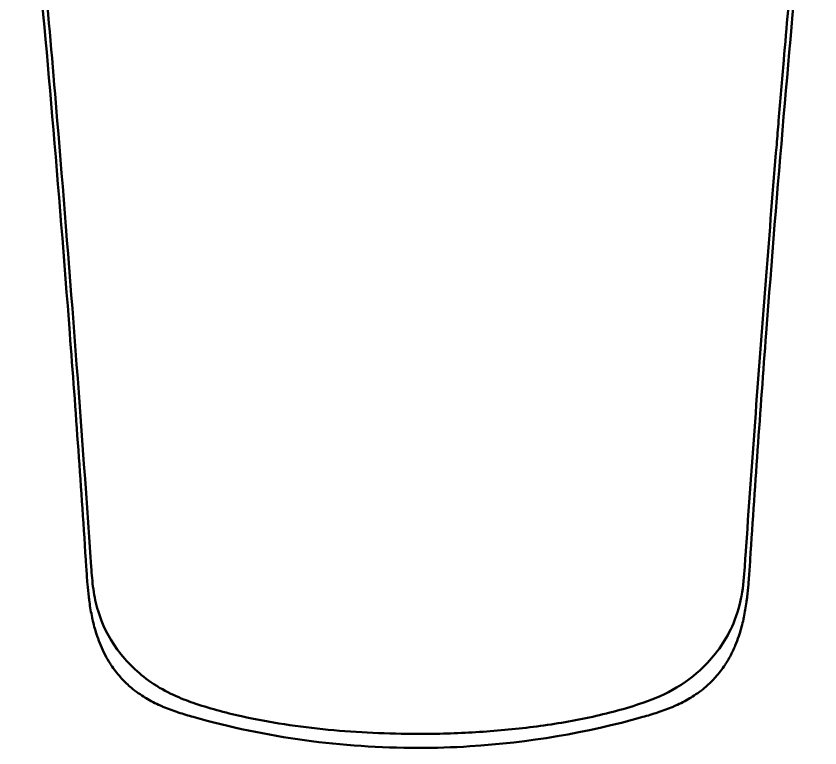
# Model space of a CAD drawing. Header units: feet. Extents: x -496 to 721, y -497 to 166.
# Drawn here: x -224.651 to -223.066, y -404.971 to -403.528 of the extents above; entities that cross this region are included whole.
import ezdxf

# ---------------------------------------------------------------- set-up
doc = ezdxf.new("R2010")
doc.units = ezdxf.units.FT
doc.header["$MEASUREMENT"] = 0
doc.layers.add('Visible (ANSI)', color=7, linetype='Continuous', lineweight=50)

# ---------------------------------------------------------------- blocks, each defined once
blk = doc.blocks.new('DS-SA11FRN')
at = {"layer": 'Visible (ANSI)'}
blk.add_ellipse((-0.2579, -4.0008), major_axis=(-0.2974, -0.4179), ratio=0.607803, start_param=5.922775, end_param=6.042663, dxfattribs=at)
for points in [[(-0.7213, -3.2847), (-0.7448, -3.0115), (-0.769, -2.7614), (-0.7928, -2.5342)], [(0.7213, -3.2847), (0.7448, -3.0115), (0.769, -2.7614), (0.7928, -2.5342)]]:
    blk.add_open_spline(points, degree=3, dxfattribs=at)
for points, knots in [([(-0.6444, -4.1731), (-0.6661, -3.8605), (-0.7043, -3.3632), (-0.7432, -2.9232), (-0.7591, -2.7527)], [0, 0, 0, 0, 0.590465, 0.9999941, 0.9999941, 0.9999941, 0.9999941]), ([(0.6444, -4.1731), (0.6449, -4.1656), (0.6455, -4.1581), (0.646, -4.1506), (0.6525, -4.0568), (0.6592, -3.9632), (0.6661, -3.8697), (0.6728, -3.7796), (0.6796, -3.6896), (0.6867, -3.5997), (0.6934, -3.5132), (0.7004, -3.4269), (0.7075, -3.3407), (0.7088, -3.3249), (0.7101, -3.309), (0.7114, -3.2932), (0.7148, -3.2533), (0.7181, -3.2134), (0.7215, -3.1736), (0.7271, -3.1082), (0.7328, -3.0429), (0.7386, -2.9778), (0.7453, -2.9026), (0.7521, -2.8277), (0.7591, -2.7527)], [0.0000005, 0.0000005, 0.0000005, 0.0000005, 0.0156906, 0.0156906, 0.0156906, 0.2119355, 0.2119355, 0.2119355, 0.4012207, 0.4012207, 0.4012207, 0.5834181, 0.5834181, 0.5834181, 0.6169323, 0.6169323, 0.6169323, 0.70136, 0.70136, 0.70136, 0.8399765, 0.8399765, 0.8399765, 0.9999947, 0.9999947, 0.9999947, 0.9999947]), ([(-0.6543, -4.1734), (-0.6643, -4.0196), (-0.6751, -3.8655), (-0.6868, -3.712), (-0.6976, -3.5697), (-0.7091, -3.4268), (-0.7213, -3.2847)], [-2.258527, -2.258527, -2.258527, -2.258527, -1.086648, -1.086648, -1.086648, 0, 0, 0, 0]), ([(0.6543, -4.1735), (0.6643, -4.0197), (0.6751, -3.8656), (0.6868, -3.712), (0.6976, -3.5698), (0.7091, -3.4272), (0.7213, -3.2853), (0.7213, -3.2851), (0.7213, -3.2849), (0.7213, -3.2847)], [0, 0, 0, 0, 1.174528, 1.174528, 1.174528, 2.262321, 2.262321, 2.262321, 2.263771, 2.263771, 2.263771, 2.263771]), ([(-0.6493, -4.2323), (-0.6503, -4.2239), (-0.6511, -4.2155), (-0.6518, -4.2072), (-0.6523, -4.2014), (-0.6528, -4.1957), (-0.6531, -4.1901), (-0.6535, -4.1845), (-0.6539, -4.1789), (-0.6543, -4.1734)], [0.0000008, 0.0000008, 0.0000008, 0.0000008, 0.4203928, 0.4203928, 0.4203928, 0.709948, 0.709948, 0.709948, 0.9999177, 0.9999177, 0.9999177, 0.9999177]), ([(-0.4436, -4.441), (-0.4667, -4.433), (-0.4962, -4.4215), (-0.5518, -4.3828), (-0.5747, -4.361), (-0.6105, -4.3118), (-0.6228, -4.2868), (-0.6353, -4.2458), (-0.6382, -4.232), (-0.6424, -4.2021), (-0.6434, -4.1879), (-0.6444, -4.1731)], [0, 0, 0, 0, 0.1958708, 0.1958708, 0.3558853, 0.3558853, 0.5079657, 0.5079657, 0.5865016, 0.5865016, 0.6665387, 0.6665387, 0.6665387, 0.6665387]), ([(0.6444, -4.1731), (0.6431, -4.1916), (0.6419, -4.2103), (0.6353, -4.2456), (0.6307, -4.2641), (0.6088, -4.316), (0.5897, -4.3434), (0.5532, -4.3803), (0.5347, -4.3963), (0.4888, -4.4236), (0.4675, -4.4327), (0.4436, -4.441)], [0.0000005, 0.0000005, 0.0000005, 0.0000005, 0.1417697, 0.1417697, 0.2482906, 0.2482906, 0.4121093, 0.4121093, 0.508445, 0.508445, 0.5905676, 0.5905676, 0.5905676, 0.5905676]), ([(0.6493, -4.2323), (0.6503, -4.2239), (0.6511, -4.2155), (0.6518, -4.2072), (0.6523, -4.2015), (0.6527, -4.1958), (0.6531, -4.1901), (0.6535, -4.1846), (0.6539, -4.179), (0.6543, -4.1735)], [0.0000015, 0.0000015, 0.0000015, 0.0000015, 0.4282052, 0.4282052, 0.4282052, 0.7176022, 0.7176022, 0.7176022, 1, 1, 1, 1]), ([(-0.6258, -4.3281), (-0.6283, -4.3221), (-0.6306, -4.316), (-0.6327, -4.3097), (-0.6332, -4.3083), (-0.6337, -4.3069), (-0.6341, -4.3055), (-0.6372, -4.296), (-0.6398, -4.2862), (-0.642, -4.2763), (-0.6422, -4.2752), (-0.6425, -4.2741), (-0.6427, -4.273), (-0.6449, -4.2627), (-0.6466, -4.2523), (-0.6481, -4.2418), (-0.6482, -4.2412), (-0.6482, -4.2406), (-0.6483, -4.24), (-0.6487, -4.2374), (-0.649, -4.2349), (-0.6493, -4.2323)], [0.0000002, 0.0000002, 0.0000002, 0.0000002, 0.2027422, 0.2027422, 0.2027422, 0.2481165, 0.2481165, 0.2481165, 0.5533281, 0.5533281, 0.5533281, 0.5880828, 0.5880828, 0.5880828, 0.9039139, 0.9039139, 0.9039139, 0.9222313, 0.9222313, 0.9222313, 1, 1, 1, 1]), ([(0.6258, -4.3281), (0.6283, -4.3221), (0.6307, -4.3159), (0.6327, -4.3097), (0.6332, -4.3083), (0.6337, -4.3069), (0.6341, -4.3055), (0.6372, -4.2959), (0.6398, -4.2861), (0.642, -4.2763), (0.6422, -4.2752), (0.6425, -4.2741), (0.6427, -4.273), (0.6449, -4.2626), (0.6466, -4.2522), (0.6481, -4.2418), (0.6482, -4.2412), (0.6483, -4.2406), (0.6483, -4.24), (0.6487, -4.2374), (0.649, -4.2349), (0.6493, -4.2323)], [0, 0, 0, 0, 0.196782, 0.196782, 0.196782, 0.241346, 0.241346, 0.241346, 0.545992, 0.545992, 0.545992, 0.580983, 0.580983, 0.580983, 0.902228, 0.902228, 0.902228, 0.92062, 0.92062, 0.92062, 1, 1, 1, 1]), ([(0.6073, -4.3636), (0.6119, -4.3564), (0.6161, -4.3488), (0.6206, -4.3397), (0.6212, -4.3384), (0.6232, -4.3341), (0.6245, -4.3311), (0.6258, -4.3281)], [0, 0, 0, 0, 0.646453, 0.646453, 0.757876, 0.757876, 1, 1, 1, 1]), ([(-0.5797, -4.3981), (-0.5814, -4.3965), (-0.583, -4.3948), (-0.5845, -4.3931), (-0.5913, -4.3858), (-0.5976, -4.3779), (-0.6033, -4.3696), (-0.604, -4.3686), (-0.6047, -4.3676), (-0.6054, -4.3666), (-0.606, -4.3656), (-0.6066, -4.3646), (-0.6073, -4.3636)], [0, 0, 0, 0, 0.157791, 0.157791, 0.157791, 0.839228, 0.839228, 0.839228, 0.921474, 0.921474, 0.921474, 1, 1, 1, 1]), ([(0.5797, -4.3981), (0.5814, -4.3965), (0.583, -4.3948), (0.5845, -4.3931), (0.5913, -4.3858), (0.5976, -4.3779), (0.6033, -4.3696), (0.604, -4.3686), (0.6047, -4.3676), (0.6054, -4.3666), (0.606, -4.3656), (0.6066, -4.3646), (0.6073, -4.3636)], [0, 0, 0, 0, 0.1570292, 0.1570292, 0.1570292, 0.8382199, 0.8382199, 0.8382199, 0.9209015, 0.9209015, 0.9209015, 0.9999952, 0.9999952, 0.9999952, 0.9999952]), ([(-0.5445, -4.4268), (-0.5495, -4.4235), (-0.5543, -4.4201), (-0.559, -4.4165), (-0.5592, -4.4163), (-0.5595, -4.4161), (-0.5597, -4.4159), (-0.5668, -4.4104), (-0.5734, -4.4045), (-0.5797, -4.3981)], [0.0000021, 0.0000021, 0.0000021, 0.0000021, 0.3901157, 0.3901157, 0.3901157, 0.4115144, 0.4115144, 0.4115144, 0.9999972, 0.9999972, 0.9999972, 0.9999972]), ([(0.5445, -4.4268), (0.5495, -4.4235), (0.5543, -4.4201), (0.5592, -4.4163), (0.5595, -4.4161), (0.5668, -4.4104), (0.5735, -4.4045), (0.5797, -4.3981)], [0.0000012, 0.0000012, 0.0000012, 0.0000012, 0.390273, 0.390273, 0.4116686, 0.4116686, 0.9999926, 0.9999926, 0.9999926, 0.9999926]), ([(-0.4432, -4.469), (-0.4529, -4.4663), (-0.4629, -4.4633), (-0.473, -4.46), (-0.4733, -4.4599), (-0.4736, -4.4598), (-0.474, -4.4597), (-0.4837, -4.4564), (-0.4935, -4.4528), (-0.5031, -4.4487), (-0.5034, -4.4486), (-0.5038, -4.4484), (-0.5042, -4.4482), (-0.5141, -4.444), (-0.5238, -4.4392), (-0.5331, -4.4338), (-0.537, -4.4316), (-0.5408, -4.4292), (-0.5445, -4.4268)], [0, 0, 0, 0, 0.289848, 0.289848, 0.289848, 0.299272, 0.299272, 0.299272, 0.579701, 0.579701, 0.579701, 0.590874, 0.590874, 0.590874, 0.879935, 0.879935, 0.879935, 1, 1, 1, 1]), ([(0.4432, -4.469), (0.4531, -4.4662), (0.4631, -4.4633), (0.473, -4.46), (0.4733, -4.4599), (0.4736, -4.4598), (0.474, -4.4597), (0.4838, -4.4564), (0.4935, -4.4528), (0.5031, -4.4487), (0.5034, -4.4486), (0.5038, -4.4484), (0.5042, -4.4482), (0.5141, -4.444), (0.5238, -4.4392), (0.5331, -4.4338), (0.537, -4.4316), (0.5408, -4.4292), (0.5445, -4.4268)], [0, 0, 0, 0, 0.283323, 0.283323, 0.283323, 0.292689, 0.292689, 0.292689, 0.574119, 0.574119, 0.574119, 0.585385, 0.585385, 0.585385, 0.87808, 0.87808, 0.87808, 1, 1, 1, 1]), ([(-0.4436, -4.441), (-0.4283, -4.4463), (-0.4126, -4.4511), (-0.3807, -4.4599), (-0.3646, -4.4639), (-0.3483, -4.4675)], [0, 0, 0, 0, 0.1308234, 0.1308234, 0.2616452, 0.2616452, 0.2616452, 0.2616452]), ([(0.4436, -4.441), (0.4266, -4.4469), (0.4092, -4.4522), (0.3739, -4.4617), (0.356, -4.466), (0.3018, -4.4775), (0.265, -4.4836), (0.1901, -4.4932), (0.1521, -4.4967), (0.0763, -4.5012), (0.0381, -4.5024), (0, -4.5024)], [-1.163999, -1.163999, -1.163999, -1.163999, -1.017988, -1.017988, -0.871919, -0.871919, -0.580147, -0.580147, -0.290122, -0.290122, 0, 0, 0, 0]), ([(-0.4432, -4.469), (-0.3712, -4.4894), (-0.2978, -4.5046), (-0.1496, -4.5249), (-0.0748, -4.53), (0, -4.53)], [-1.139849, -1.139849, -1.139849, -1.139849, -0.569908, -0.569908, 0, 0, 0, 0]), ([(-0.3483, -4.4675), (-0.3206, -4.4737), (-0.2922, -4.479), (-0.2348, -4.4878), (-0.2058, -4.4913), (-0.1189, -4.4996), (-0.059, -4.5024), (0, -4.5024)], [0.000001, 0.000001, 0.000001, 0.000001, 0.2227157, 0.2227157, 0.4450374, 0.4450374, 0.8900563, 0.8900563, 0.8900563, 0.8900563]), ([(0.4432, -4.469), (0.3322, -4.5004), (0.2177, -4.5196), (0.0684, -4.5289), (0.0342, -4.53), (0, -4.53)], [0, 0, 0, 0, 0.879034, 0.879034, 1.139732, 1.139732, 1.139732, 1.139732])]:
    blk.add_open_spline(points, degree=3, knots=knots, dxfattribs=at)

msp = doc.modelspace()

# ---------------------------------------------------------------- block references
at = {"layer": 'Visible (ANSI)'}
msp.add_blockref('DS-SA11FRN', (-223.8587, -400.4407), dxfattribs=at)

doc.saveas('drawing.dxf')
